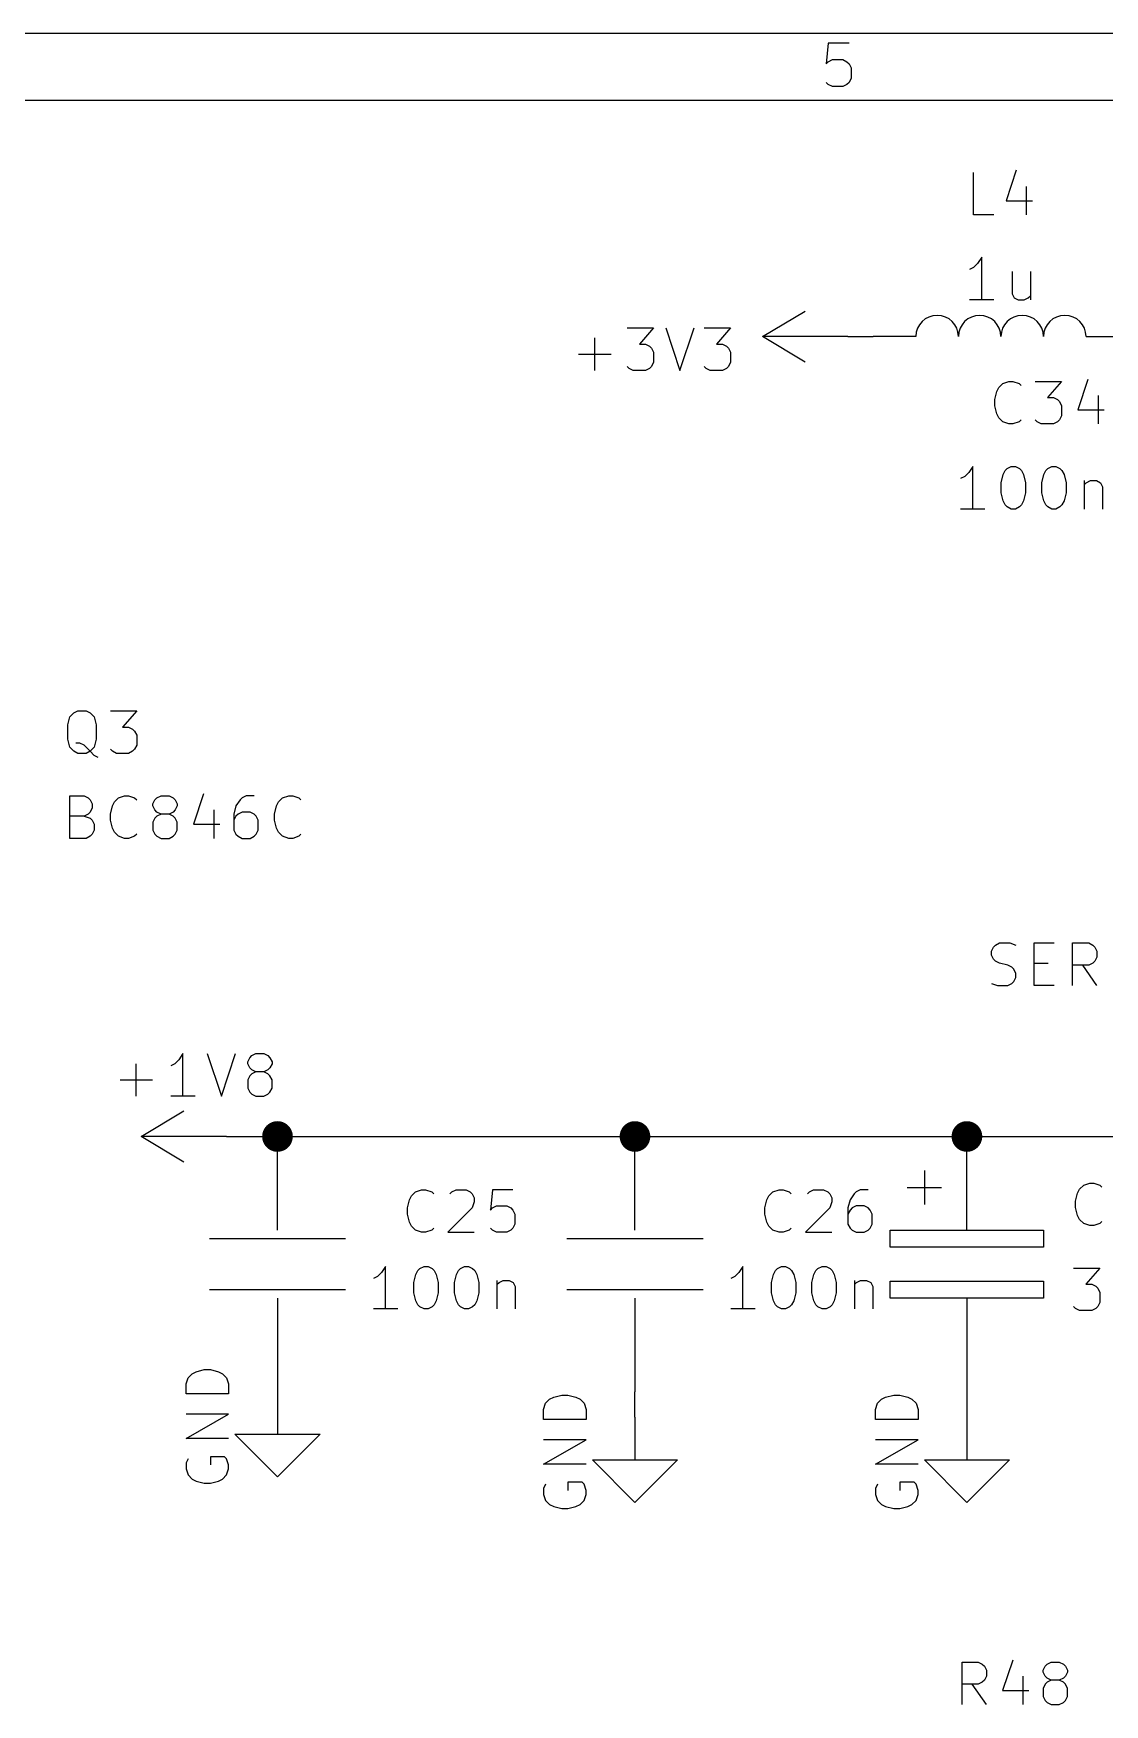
# Model space of a CAD drawing. Extents: x 0.4 to 16.1, y -11.3 to -0.4.
# Drawn here: x 8.333 to 9.592, y -2.358 to -0.394 of the extents above; entities that cross this region are included whole.
import ezdxf

# ---------------------------------------------------------------- set-up
doc = ezdxf.new("R2010")
doc.units = 0
doc.header["$MEASUREMENT"] = 0
for name, color, linetype in [('BROWN2', 54, 'CONTINUOUS'), ('CYAN2', 4, 'CONTINUOUS'), ('GREEN2', 3, 'CONTINUOUS'), ('RED2', 1, 'CONTINUOUS')]:
    doc.layers.add(name, color=color, linetype=linetype)

msp = doc.modelspace()

# ---------------------------------------------------------------- linework, layer by layer
at = {"layer": 'BROWN2', "linetype": 'CONTINUOUS'}
for p, q in [((9.4589, -1.47214), (9.46128, -1.46738)), ((9.4589, -1.4769), (9.4589, -1.47214)), ((9.46128, -1.46738), (9.46366, -1.465)), ((9.46366, -1.465), (9.46842, -1.46262)), ((9.46842, -1.46262), (9.48032, -1.46262)), ((9.48032, -1.46262), (9.48747, -1.465)), ((9.5089, -1.51262), (9.5089, -1.46262)), ((9.5089, -1.46262), (9.5327, -1.46262)), ((9.55413, -1.51262), (9.55413, -1.46262)), ((9.55413, -1.46262), (9.57318, -1.46262)), ((9.57318, -1.46262), (9.57794, -1.465)), ((9.57794, -1.465), (9.58032, -1.46738)), ((9.58032, -1.46738), (9.5827, -1.47214)), ((9.5827, -1.47214), (9.5827, -1.47928)), ((9.46128, -1.48167), (9.4589, -1.4769)), ((9.46366, -1.48405), (9.46128, -1.48167)), ((9.46842, -1.48643), (9.46366, -1.48405)), ((9.47794, -1.48881), (9.46842, -1.48643)), ((9.4827, -1.49119), (9.47794, -1.48881)), ((9.48509, -1.49357), (9.4827, -1.49119)), ((9.5089, -1.48643), (9.52556, -1.48643)), ((9.57318, -1.48881), (9.55413, -1.48881)), ((9.5827, -1.51262), (9.56604, -1.48881)), ((9.57794, -1.48643), (9.57318, -1.48881)), ((9.58032, -1.48405), (9.57794, -1.48643)), ((9.5827, -1.47928), (9.58032, -1.48405)), ((9.4589, -1.51024), (9.46604, -1.51262)), ((9.47794, -1.51262), (9.4827, -1.51024)), ((9.4827, -1.51024), (9.48509, -1.50785)), ((9.48747, -1.49833), (9.48509, -1.49357)), ((9.48509, -1.50785), (9.48747, -1.50309)), ((9.48747, -1.50309), (9.48747, -1.49833)), ((9.46604, -1.51262), (9.47794, -1.51262)), ((9.5327, -1.51262), (9.5089, -1.51262))]:
    msp.add_line(p, q, dxfattribs=at)
at = {"layer": 'CYAN2', "linetype": 'CONTINUOUS'}
for p, q in [((9.43785, -0.606957), (9.43785, -0.556957)), ((9.48785, -0.554575), (9.47595, -0.590287)), ((9.49976, -0.573622), (9.49976, -0.606957)), ((9.46167, -0.606957), (9.43785, -0.606957)), ((9.47595, -0.590287), (9.5069, -0.590287)), ((9.44262, -0.663976), (9.43785, -0.66874)), ((9.44738, -0.656835), (9.44262, -0.663976)), ((9.44738, -0.706835), (9.44738, -0.656835)), ((9.43785, -0.66874), (9.43309, -0.671118)), ((9.48309, -0.6735), (9.48309, -0.699689)), ((9.50452, -0.6735), (9.50452, -0.706835)), ((9.46167, -0.706835), (9.43309, -0.706835)), ((9.48309, -0.699689), (9.48547, -0.704453)), ((9.48547, -0.704453), (9.49024, -0.706835)), ((9.49024, -0.706835), (9.49738, -0.706835)), ((9.49738, -0.706835), (9.50214, -0.704453)), ((9.50214, -0.704453), (9.50452, -0.702071)), ((9.03092, -0.739697), (9.06187, -0.739697)), ((9.06187, -0.739697), (9.0452, -0.758744)), ((9.07616, -0.739697), (9.09282, -0.789697)), ((9.09282, -0.789697), (9.10949, -0.739697)), ((9.1214, -0.739697), (9.15235, -0.739697)), ((9.15235, -0.739697), (9.13568, -0.758744)), ((8.99282, -0.789697), (8.99282, -0.751602)), ((9.0452, -0.758744), (9.05235, -0.758744)), ((9.05235, -0.758744), (9.05711, -0.761126)), ((9.05711, -0.761126), (9.05949, -0.763504)), ((9.05949, -0.763504), (9.06187, -0.768268)), ((9.13568, -0.758744), (9.14282, -0.758744)), ((9.14282, -0.758744), (9.14759, -0.761126)), ((9.14759, -0.761126), (9.14997, -0.763504)), ((9.14997, -0.763504), (9.15235, -0.768268)), ((8.97378, -0.77065), (9.01187, -0.77065)), ((9.0333, -0.787315), (9.03092, -0.784933)), ((9.05949, -0.784933), (9.05711, -0.787315)), ((9.06187, -0.780173), (9.05949, -0.784933)), ((9.06187, -0.768268), (9.06187, -0.780173)), ((9.12378, -0.787315), (9.1214, -0.784933)), ((9.14997, -0.784933), (9.14759, -0.787315)), ((9.15235, -0.780173), (9.14997, -0.784933)), ((9.15235, -0.768268), (9.15235, -0.780173)), ((9.03806, -0.789697), (9.0333, -0.787315)), ((9.05235, -0.789697), (9.03806, -0.789697)), ((9.05711, -0.787315), (9.05235, -0.789697)), ((9.12854, -0.789697), (9.12378, -0.787315)), ((9.14282, -0.789697), (9.12854, -0.789697)), ((9.14759, -0.787315), (9.14282, -0.789697)), ((9.46741, -0.809756), (9.47217, -0.804996)), ((9.47217, -0.804996), (9.47931, -0.802614)), ((9.47931, -0.802614), (9.48407, -0.802614)), ((9.48407, -0.802614), (9.49122, -0.804996)), ((9.49122, -0.804996), (9.4936, -0.807374)), ((9.51027, -0.802614), (9.54122, -0.802614)), ((9.54122, -0.802614), (9.52455, -0.821661)), ((9.57217, -0.800232), (9.56027, -0.835945)), ((9.46265, -0.824043), (9.46503, -0.81452)), ((9.46265, -0.831185), (9.46265, -0.824043)), ((9.46503, -0.81452), (9.46741, -0.809756)), ((9.52455, -0.821661), (9.53169, -0.821661)), ((9.53169, -0.821661), (9.53646, -0.824043)), ((9.53646, -0.824043), (9.53884, -0.826421)), ((9.58407, -0.81928), (9.58407, -0.852614)), ((9.46503, -0.840709), (9.46265, -0.831185)), ((9.46741, -0.845469), (9.46503, -0.840709)), ((9.53884, -0.826421), (9.54122, -0.831185)), ((9.54122, -0.843091), (9.53884, -0.84785)), ((9.54122, -0.831185), (9.54122, -0.843091)), ((9.56027, -0.835945), (9.59122, -0.835945)), ((9.47217, -0.850232), (9.46741, -0.845469)), ((9.47931, -0.852614), (9.47217, -0.850232)), ((9.48407, -0.852614), (9.47931, -0.852614)), ((9.49122, -0.850232), (9.48407, -0.852614)), ((9.4936, -0.84785), (9.49122, -0.850232)), ((9.51265, -0.850232), (9.51027, -0.84785)), ((9.51741, -0.852614), (9.51265, -0.850232)), ((9.53169, -0.852614), (9.51741, -0.852614)), ((9.53646, -0.850232), (9.53169, -0.852614)), ((9.53884, -0.84785), (9.53646, -0.850232)), ((9.43693, -0.902614), (9.43217, -0.909756)), ((9.43693, -0.952614), (9.43693, -0.902614)), ((9.47741, -0.904996), (9.48217, -0.902614)), ((9.48217, -0.902614), (9.48693, -0.902614)), ((9.48693, -0.902614), (9.4917, -0.904996)), ((9.52503, -0.904996), (9.52979, -0.902614)), ((9.52979, -0.902614), (9.53455, -0.902614)), ((9.53455, -0.902614), (9.53931, -0.904996)), ((9.42741, -0.91452), (9.42265, -0.916898)), ((9.43217, -0.909756), (9.42741, -0.91452)), ((9.47027, -0.921661), (9.47265, -0.912138)), ((9.47027, -0.933567), (9.47027, -0.921661)), ((9.47265, -0.912138), (9.47503, -0.907374)), ((9.47503, -0.907374), (9.47741, -0.904996)), ((9.4917, -0.904996), (9.49407, -0.907374)), ((9.49407, -0.907374), (9.49646, -0.912138)), ((9.49646, -0.912138), (9.49884, -0.921661)), ((9.49884, -0.921661), (9.49884, -0.933567)), ((9.51789, -0.921661), (9.52027, -0.912138)), ((9.51789, -0.933567), (9.51789, -0.921661)), ((9.52027, -0.912138), (9.52265, -0.907374)), ((9.52265, -0.907374), (9.52503, -0.904996)), ((9.53931, -0.904996), (9.5417, -0.907374)), ((9.5417, -0.907374), (9.54407, -0.912138)), ((9.54407, -0.912138), (9.54646, -0.921661)), ((9.54646, -0.921661), (9.54646, -0.933567)), ((9.56789, -0.91928), (9.56789, -0.952614)), ((9.56789, -0.924043), (9.57027, -0.921661)), ((9.57027, -0.921661), (9.57503, -0.91928)), ((9.57503, -0.91928), (9.58217, -0.91928)), ((9.58217, -0.91928), (9.58693, -0.921661)), ((9.58693, -0.921661), (9.58931, -0.926421)), ((9.47265, -0.943091), (9.47027, -0.933567)), ((9.49884, -0.933567), (9.49646, -0.943091)), ((9.52027, -0.943091), (9.51789, -0.933567)), ((9.54646, -0.933567), (9.54407, -0.943091)), ((9.58931, -0.926421), (9.58931, -0.952614)), ((9.45122, -0.952614), (9.42265, -0.952614)), ((9.47503, -0.94785), (9.47265, -0.943091)), ((9.47741, -0.950232), (9.47503, -0.94785)), ((9.48217, -0.952614), (9.47741, -0.950232)), ((9.48693, -0.952614), (9.48217, -0.952614)), ((9.4917, -0.950232), (9.48693, -0.952614)), ((9.49407, -0.94785), (9.4917, -0.950232)), ((9.49646, -0.943091), (9.49407, -0.94785)), ((9.52265, -0.94785), (9.52027, -0.943091)), ((9.52503, -0.950232), (9.52265, -0.94785)), ((9.52979, -0.952614), (9.52503, -0.950232)), ((9.53455, -0.952614), (9.52979, -0.952614)), ((9.53931, -0.950232), (9.53455, -0.952614)), ((9.5417, -0.94785), (9.53931, -0.950232)), ((9.54407, -0.943091), (9.5417, -0.94785)), ((8.37365, -1.20642), (8.37603, -1.19689)), ((8.37603, -1.19689), (8.38079, -1.19213)), ((8.38079, -1.19213), (8.38555, -1.18975)), ((8.38555, -1.18975), (8.39507, -1.18975)), ((8.39507, -1.18975), (8.39984, -1.19213)), ((8.39984, -1.19213), (8.4046, -1.19689)), ((8.4046, -1.19689), (8.40698, -1.20642)), ((8.42365, -1.18975), (8.4546, -1.18975)), ((8.4546, -1.18975), (8.43793, -1.2088)), ((8.37365, -1.22308), (8.37365, -1.20642)), ((8.40698, -1.20642), (8.40698, -1.22308)), ((8.43793, -1.2088), (8.44507, -1.2088)), ((8.44507, -1.2088), (8.44984, -1.21118)), ((8.44984, -1.21118), (8.45222, -1.21356)), ((8.45222, -1.21356), (8.4546, -1.21832)), ((8.37603, -1.23261), (8.37365, -1.22308)), ((8.38079, -1.23737), (8.37603, -1.23261)), ((8.38793, -1.22785), (8.38317, -1.22785)), ((8.3927, -1.23023), (8.38793, -1.22785)), ((8.39984, -1.23737), (8.3927, -1.23023)), ((8.4046, -1.23261), (8.39984, -1.23737)), ((8.40698, -1.22308), (8.4046, -1.23261)), ((8.42603, -1.23737), (8.42365, -1.23499)), ((8.45222, -1.23499), (8.44984, -1.23737)), ((8.4546, -1.23023), (8.45222, -1.23499)), ((8.4546, -1.21832), (8.4546, -1.23023)), ((8.38555, -1.23975), (8.38079, -1.23737)), ((8.39507, -1.23975), (8.38555, -1.23975)), ((8.39984, -1.23737), (8.39507, -1.23975)), ((8.4046, -1.24213), (8.39984, -1.23737)), ((8.40936, -1.24451), (8.4046, -1.24213)), ((8.43079, -1.23975), (8.42603, -1.23737)), ((8.44507, -1.23975), (8.43079, -1.23975)), ((8.44984, -1.23737), (8.44507, -1.23975)), ((8.37603, -1.33963), (8.37603, -1.28963)), ((8.37603, -1.28963), (8.3927, -1.28963)), ((8.3927, -1.28963), (8.39746, -1.29201)), ((8.39746, -1.29201), (8.39984, -1.29439)), ((8.39984, -1.29439), (8.40222, -1.29915)), ((8.42841, -1.29677), (8.43317, -1.29201)), ((8.43317, -1.29201), (8.44031, -1.28963)), ((8.44031, -1.28963), (8.44508, -1.28963)), ((8.44508, -1.28963), (8.45222, -1.29201)), ((8.45222, -1.29201), (8.4546, -1.29439)), ((8.47365, -1.29915), (8.47603, -1.29439)), ((8.47603, -1.29439), (8.47841, -1.29201)), ((8.47841, -1.29201), (8.48317, -1.28963)), ((8.48317, -1.28963), (8.4927, -1.28963)), ((8.4927, -1.28963), (8.49746, -1.29201)), ((8.49746, -1.29201), (8.49984, -1.29439)), ((8.49984, -1.29439), (8.50222, -1.29915)), ((8.53317, -1.28725), (8.52127, -1.32296)), ((8.57603, -1.29439), (8.57127, -1.30154)), ((8.57841, -1.29201), (8.57603, -1.29439)), ((8.58317, -1.28963), (8.57841, -1.29201)), ((8.5927, -1.28963), (8.58317, -1.28963)), ((8.62127, -1.29677), (8.62603, -1.29201)), ((8.62603, -1.29201), (8.63317, -1.28963)), ((8.63317, -1.28963), (8.63793, -1.28963)), ((8.63793, -1.28963), (8.64508, -1.29201)), ((8.64508, -1.29201), (8.64746, -1.29439)), ((8.3927, -1.31344), (8.37603, -1.31344)), ((8.39746, -1.31106), (8.3927, -1.31344)), ((8.3927, -1.31344), (8.39984, -1.31582)), ((8.39984, -1.30868), (8.39746, -1.31106)), ((8.40222, -1.30391), (8.39984, -1.30868)), ((8.39984, -1.31582), (8.40222, -1.3182)), ((8.40222, -1.29915), (8.40222, -1.30391)), ((8.42365, -1.31106), (8.42603, -1.30154)), ((8.42365, -1.3182), (8.42365, -1.31106)), ((8.42603, -1.30154), (8.42841, -1.29677)), ((8.47365, -1.30154), (8.47365, -1.29915)), ((8.47603, -1.3063), (8.47365, -1.30154)), ((8.47603, -1.31582), (8.47365, -1.32058)), ((8.47841, -1.30868), (8.47603, -1.3063)), ((8.47841, -1.31344), (8.47603, -1.31582)), ((8.48317, -1.31106), (8.47841, -1.30868)), ((8.48317, -1.31106), (8.47841, -1.31344)), ((8.4927, -1.31106), (8.48317, -1.31106)), ((8.49746, -1.30868), (8.4927, -1.31106)), ((8.49746, -1.31344), (8.4927, -1.31106)), ((8.49984, -1.3063), (8.49746, -1.30868)), ((8.49984, -1.31582), (8.49746, -1.31344)), ((8.50222, -1.30154), (8.49984, -1.3063)), ((8.50222, -1.32058), (8.49984, -1.31582)), ((8.50222, -1.29915), (8.50222, -1.30154)), ((8.54508, -1.3063), (8.54508, -1.33963)), ((8.57127, -1.30154), (8.56889, -1.31106)), ((8.56889, -1.31106), (8.56889, -1.33011)), ((8.57127, -1.31344), (8.56889, -1.3182)), ((8.57365, -1.31106), (8.57127, -1.31344)), ((8.57841, -1.30868), (8.57365, -1.31106)), ((8.58793, -1.30868), (8.57841, -1.30868)), ((8.5927, -1.31106), (8.58793, -1.30868)), ((8.59508, -1.31344), (8.5927, -1.31106)), ((8.59746, -1.3182), (8.59508, -1.31344)), ((8.6165, -1.31106), (8.61889, -1.30154)), ((8.6165, -1.3182), (8.6165, -1.31106)), ((8.61889, -1.30154), (8.62127, -1.29677)), ((8.40222, -1.33487), (8.39984, -1.33725)), ((8.40222, -1.3182), (8.4046, -1.32296)), ((8.4046, -1.33011), (8.40222, -1.33487)), ((8.4046, -1.32296), (8.4046, -1.33011)), ((8.42603, -1.32772), (8.42365, -1.3182)), ((8.42841, -1.33248), (8.42603, -1.32772)), ((8.43317, -1.33725), (8.42841, -1.33248)), ((8.4546, -1.33487), (8.45222, -1.33725)), ((8.47365, -1.32058), (8.47365, -1.33011)), ((8.47365, -1.33011), (8.47603, -1.33487)), ((8.47603, -1.33487), (8.47841, -1.33725)), ((8.49746, -1.33725), (8.49984, -1.33487)), ((8.49984, -1.33487), (8.50222, -1.33011)), ((8.50222, -1.33011), (8.50222, -1.32058)), ((8.52127, -1.32296), (8.55222, -1.32296)), ((8.56889, -1.33011), (8.57127, -1.33487)), ((8.57127, -1.33487), (8.57365, -1.33725)), ((8.5927, -1.33725), (8.59508, -1.33487)), ((8.59508, -1.33487), (8.59746, -1.33011)), ((8.59746, -1.33011), (8.59746, -1.3182)), ((8.61889, -1.32772), (8.6165, -1.3182)), ((8.62127, -1.33248), (8.61889, -1.32772)), ((8.62603, -1.33725), (8.62127, -1.33248)), ((8.64746, -1.33487), (8.64508, -1.33725)), ((8.39508, -1.33963), (8.37603, -1.33963)), ((8.39984, -1.33725), (8.39508, -1.33963)), ((8.44031, -1.33963), (8.43317, -1.33725)), ((8.44508, -1.33963), (8.44031, -1.33963)), ((8.45222, -1.33725), (8.44508, -1.33963)), ((8.47841, -1.33725), (8.48317, -1.33963)), ((8.48317, -1.33963), (8.4927, -1.33963)), ((8.4927, -1.33963), (8.49746, -1.33725)), ((8.57365, -1.33725), (8.57841, -1.33963)), ((8.57841, -1.33963), (8.58793, -1.33963)), ((8.58793, -1.33963), (8.5927, -1.33725)), ((8.63317, -1.33963), (8.62603, -1.33725)), ((8.63793, -1.33963), (8.63317, -1.33963)), ((8.64508, -1.33725), (8.63793, -1.33963)), ((8.45407, -1.64262), (8.45407, -1.60452)), ((8.49931, -1.60452), (8.49455, -1.6069)), ((8.50407, -1.59976), (8.49931, -1.60452)), ((8.50884, -1.59262), (8.50407, -1.59976)), ((8.50884, -1.64262), (8.50884, -1.59262)), ((8.53741, -1.59262), (8.55407, -1.64262)), ((8.55407, -1.64262), (8.57074, -1.59262)), ((8.58503, -1.60214), (8.58741, -1.59738)), ((8.58503, -1.60452), (8.58503, -1.60214)), ((8.58741, -1.60928), (8.58503, -1.60452)), ((8.58741, -1.59738), (8.58979, -1.595)), ((8.58979, -1.61167), (8.58741, -1.60928)), ((8.58979, -1.595), (8.59455, -1.59262)), ((8.59455, -1.59262), (8.60407, -1.59262)), ((8.60407, -1.59262), (8.60884, -1.595)), ((8.60884, -1.595), (8.61122, -1.59738)), ((8.61122, -1.60928), (8.60884, -1.61167)), ((8.61122, -1.59738), (8.6136, -1.60214)), ((8.6136, -1.60452), (8.61122, -1.60928)), ((8.6136, -1.60214), (8.6136, -1.60452)), ((8.43503, -1.62357), (8.47313, -1.62357)), ((8.58741, -1.61881), (8.58503, -1.62357)), ((8.58503, -1.62357), (8.58503, -1.63309)), ((8.58979, -1.61643), (8.58741, -1.61881)), ((8.59455, -1.61405), (8.58979, -1.61167)), ((8.59455, -1.61405), (8.58979, -1.61643)), ((8.60407, -1.61405), (8.59455, -1.61405)), ((8.60884, -1.61167), (8.60407, -1.61405)), ((8.60884, -1.61643), (8.60407, -1.61405)), ((8.61122, -1.61881), (8.60884, -1.61643)), ((8.6136, -1.62357), (8.61122, -1.61881)), ((8.6136, -1.63309), (8.6136, -1.62357)), ((8.52313, -1.64262), (8.49455, -1.64262)), ((8.58503, -1.63309), (8.58741, -1.63785)), ((8.58741, -1.63785), (8.58979, -1.64024)), ((8.58979, -1.64024), (8.59455, -1.64262)), ((8.59455, -1.64262), (8.60407, -1.64262)), ((8.60407, -1.64262), (8.60884, -1.64024)), ((8.60884, -1.64024), (8.61122, -1.63785)), ((8.61122, -1.63785), (8.6136, -1.63309)), ((9.56241, -1.75189), (9.56717, -1.74713)), ((9.56717, -1.74713), (9.57431, -1.74475)), ((9.57431, -1.74475), (9.57907, -1.74475)), ((9.57907, -1.74475), (9.58622, -1.74713)), ((9.58622, -1.74713), (9.5886, -1.74951)), ((8.77265, -1.77404), (8.77503, -1.76452)), ((8.77503, -1.76452), (8.77741, -1.75976)), ((8.77741, -1.75976), (8.78217, -1.755)), ((8.78217, -1.755), (8.78931, -1.75261)), ((8.78931, -1.75261), (8.79407, -1.75261)), ((8.79407, -1.75261), (8.80122, -1.755)), ((8.80122, -1.755), (8.8036, -1.75737)), ((8.82265, -1.75737), (8.82503, -1.755)), ((8.82503, -1.755), (8.82979, -1.75261)), ((8.82979, -1.75261), (8.84169, -1.75261)), ((8.84169, -1.75261), (8.84646, -1.755)), ((8.84646, -1.755), (8.84884, -1.75737)), ((8.84884, -1.75737), (8.85122, -1.76214)), ((8.85122, -1.7669), (8.84884, -1.77404)), ((8.85122, -1.76214), (8.85122, -1.7669)), ((8.87265, -1.75261), (8.87027, -1.77642)), ((8.89646, -1.75261), (8.87265, -1.75261)), ((9.19265, -1.77404), (9.19503, -1.76452)), ((9.19503, -1.76452), (9.19741, -1.75976)), ((9.19741, -1.75976), (9.20217, -1.755)), ((9.20217, -1.755), (9.20931, -1.75261)), ((9.20931, -1.75261), (9.21407, -1.75261)), ((9.21407, -1.75261), (9.22122, -1.755)), ((9.22122, -1.755), (9.2236, -1.75737)), ((9.24265, -1.75737), (9.24503, -1.755)), ((9.24503, -1.755), (9.24979, -1.75261)), ((9.24979, -1.75261), (9.26169, -1.75261)), ((9.26169, -1.75261), (9.26646, -1.755)), ((9.26646, -1.755), (9.26884, -1.75737)), ((9.26884, -1.75737), (9.27122, -1.76214)), ((9.27122, -1.7669), (9.26884, -1.77404)), ((9.27122, -1.76214), (9.27122, -1.7669)), ((9.29265, -1.76452), (9.29027, -1.77404)), ((9.29741, -1.75737), (9.29265, -1.76452)), ((9.29979, -1.755), (9.29741, -1.75737)), ((9.30455, -1.75261), (9.29979, -1.755)), ((9.31407, -1.75261), (9.30455, -1.75261)), ((9.55765, -1.76618), (9.56003, -1.75666)), ((9.55765, -1.77332), (9.55765, -1.76618)), ((9.56003, -1.75666), (9.56241, -1.75189)), ((8.77265, -1.78119), (8.77265, -1.77404)), ((8.77503, -1.79071), (8.77265, -1.78119)), ((8.84884, -1.77404), (8.82027, -1.80261)), ((8.87027, -1.77642), (8.87265, -1.77404)), ((8.87265, -1.77404), (8.87741, -1.77166)), ((8.87741, -1.77166), (8.88931, -1.77166)), ((8.88931, -1.77166), (8.89407, -1.77404)), ((8.89407, -1.77404), (8.89646, -1.77642)), ((8.89646, -1.77642), (8.89884, -1.78119)), ((8.89884, -1.78119), (8.89884, -1.79309)), ((9.19265, -1.78119), (9.19265, -1.77404)), ((9.19503, -1.79071), (9.19265, -1.78119)), ((9.26884, -1.77404), (9.24027, -1.80261)), ((9.29027, -1.77404), (9.29027, -1.79309)), ((9.29265, -1.77642), (9.29027, -1.78119)), ((9.29503, -1.77404), (9.29265, -1.77642)), ((9.29979, -1.77166), (9.29503, -1.77404)), ((9.30931, -1.77166), (9.29979, -1.77166)), ((9.31407, -1.77404), (9.30931, -1.77166)), ((9.31646, -1.77642), (9.31407, -1.77404)), ((9.31884, -1.78119), (9.31646, -1.77642)), ((9.31884, -1.79309), (9.31884, -1.78119)), ((9.56003, -1.78285), (9.55765, -1.77332)), ((9.56241, -1.78761), (9.56003, -1.78285)), ((8.77741, -1.79547), (8.77503, -1.79071)), ((8.78217, -1.80023), (8.77741, -1.79547)), ((8.78931, -1.80261), (8.78217, -1.80023)), ((8.79407, -1.80261), (8.78931, -1.80261)), ((8.80122, -1.80023), (8.79407, -1.80261)), ((8.8036, -1.79785), (8.80122, -1.80023)), ((8.82027, -1.80261), (8.85122, -1.80261)), ((8.87265, -1.80023), (8.87027, -1.79785)), ((8.87741, -1.80261), (8.87265, -1.80023)), ((8.88931, -1.80261), (8.87741, -1.80261)), ((8.89407, -1.80023), (8.88931, -1.80261)), ((8.89646, -1.79785), (8.89407, -1.80023)), ((8.89884, -1.79309), (8.89646, -1.79785)), ((9.19741, -1.79547), (9.19503, -1.79071)), ((9.20217, -1.80023), (9.19741, -1.79547)), ((9.20931, -1.80261), (9.20217, -1.80023)), ((9.21407, -1.80261), (9.20931, -1.80261)), ((9.22122, -1.80023), (9.21407, -1.80261)), ((9.2236, -1.79785), (9.22122, -1.80023)), ((9.24027, -1.80261), (9.27122, -1.80261)), ((9.29027, -1.79309), (9.29265, -1.79785)), ((9.29265, -1.79785), (9.29503, -1.80023)), ((9.29503, -1.80023), (9.29979, -1.80261)), ((9.29979, -1.80261), (9.30931, -1.80261)), ((9.30931, -1.80261), (9.31407, -1.80023)), ((9.31407, -1.80023), (9.31646, -1.79785)), ((9.31646, -1.79785), (9.31884, -1.79309)), ((9.56717, -1.79237), (9.56241, -1.78761)), ((9.57431, -1.79475), (9.56717, -1.79237)), ((9.57907, -1.79475), (9.57431, -1.79475)), ((9.58622, -1.79237), (9.57907, -1.79475)), ((9.5886, -1.78999), (9.58622, -1.79237)), ((8.74693, -1.84261), (8.74217, -1.84976)), ((8.74693, -1.89261), (8.74693, -1.84261)), ((8.78503, -1.84737), (8.78741, -1.845)), ((8.78741, -1.845), (8.79217, -1.84261)), ((8.79217, -1.84261), (8.79693, -1.84261)), ((8.79693, -1.84261), (8.8017, -1.845)), ((8.8017, -1.845), (8.80407, -1.84737)), ((8.83265, -1.84737), (8.83503, -1.845)), ((8.83503, -1.845), (8.83979, -1.84261)), ((8.83979, -1.84261), (8.84455, -1.84261)), ((8.84455, -1.84261), (8.84931, -1.845)), ((8.84931, -1.845), (8.8517, -1.84737)), ((9.16693, -1.84261), (9.16217, -1.84976)), ((9.16693, -1.89261), (9.16693, -1.84261)), ((9.20503, -1.84737), (9.20741, -1.845)), ((9.20741, -1.845), (9.21217, -1.84261)), ((9.21217, -1.84261), (9.21693, -1.84261)), ((9.21693, -1.84261), (9.2217, -1.845)), ((9.2217, -1.845), (9.22407, -1.84737)), ((9.25265, -1.84737), (9.25503, -1.845)), ((9.25503, -1.845), (9.25979, -1.84261)), ((9.25979, -1.84261), (9.26455, -1.84261)), ((9.26455, -1.84261), (9.26931, -1.845)), ((9.26931, -1.845), (9.2717, -1.84737)), ((9.55526, -1.84463), (9.58622, -1.84463)), ((9.58622, -1.84463), (9.56955, -1.86368)), ((8.73741, -1.85452), (8.73265, -1.8569)), ((8.74217, -1.84976), (8.73741, -1.85452)), ((8.78027, -1.86166), (8.78265, -1.85214)), ((8.78027, -1.87357), (8.78027, -1.86166)), ((8.78265, -1.85214), (8.78503, -1.84737)), ((8.80407, -1.84737), (8.80646, -1.85214)), ((8.80646, -1.85214), (8.80884, -1.86166)), ((8.80884, -1.86166), (8.80884, -1.87357)), ((8.82789, -1.86166), (8.83027, -1.85214)), ((8.82789, -1.87357), (8.82789, -1.86166)), ((8.83027, -1.85214), (8.83265, -1.84737)), ((8.8517, -1.84737), (8.85407, -1.85214)), ((8.85407, -1.85214), (8.85646, -1.86166)), ((8.85646, -1.86166), (8.85646, -1.87357)), ((8.87789, -1.85928), (8.87789, -1.89261)), ((8.87789, -1.86404), (8.88027, -1.86166)), ((8.88027, -1.86166), (8.88503, -1.85928)), ((8.88503, -1.85928), (8.89217, -1.85928)), ((8.89217, -1.85928), (8.89693, -1.86166)), ((8.89693, -1.86166), (8.89931, -1.86642)), ((9.15741, -1.85452), (9.15265, -1.8569)), ((9.16217, -1.84976), (9.15741, -1.85452)), ((9.20027, -1.86166), (9.20265, -1.85214)), ((9.20027, -1.87357), (9.20027, -1.86166)), ((9.20265, -1.85214), (9.20503, -1.84737)), ((9.22407, -1.84737), (9.22646, -1.85214)), ((9.22646, -1.85214), (9.22884, -1.86166)), ((9.22884, -1.86166), (9.22884, -1.87357)), ((9.24789, -1.86166), (9.25027, -1.85214)), ((9.24789, -1.87357), (9.24789, -1.86166)), ((9.25027, -1.85214), (9.25265, -1.84737)), ((9.2717, -1.84737), (9.27407, -1.85214)), ((9.27407, -1.85214), (9.27646, -1.86166)), ((9.27646, -1.86166), (9.27646, -1.87357)), ((9.29789, -1.85928), (9.29789, -1.89261)), ((9.29789, -1.86404), (9.30027, -1.86166)), ((9.30027, -1.86166), (9.30503, -1.85928)), ((9.30503, -1.85928), (9.31217, -1.85928)), ((9.31217, -1.85928), (9.31693, -1.86166)), ((9.31693, -1.86166), (9.31931, -1.86642)), ((9.56955, -1.86368), (9.57669, -1.86368)), ((9.57669, -1.86368), (9.58146, -1.86606)), ((8.78265, -1.88309), (8.78027, -1.87357)), ((8.78503, -1.88785), (8.78265, -1.88309)), ((8.80646, -1.88309), (8.80407, -1.88785)), ((8.80884, -1.87357), (8.80646, -1.88309)), ((8.83027, -1.88309), (8.82789, -1.87357)), ((8.83265, -1.88785), (8.83027, -1.88309)), ((8.85407, -1.88309), (8.8517, -1.88785)), ((8.85646, -1.87357), (8.85407, -1.88309)), ((8.89931, -1.86642), (8.89931, -1.89261)), ((9.20265, -1.88309), (9.20027, -1.87357)), ((9.20503, -1.88785), (9.20265, -1.88309)), ((9.22646, -1.88309), (9.22407, -1.88785)), ((9.22884, -1.87357), (9.22646, -1.88309)), ((9.25027, -1.88309), (9.24789, -1.87357)), ((9.25265, -1.88785), (9.25027, -1.88309)), ((9.27407, -1.88309), (9.2717, -1.88785)), ((9.27646, -1.87357), (9.27407, -1.88309)), ((9.31931, -1.86642), (9.31931, -1.89261)), ((9.58146, -1.86606), (9.58383, -1.86844)), ((9.58383, -1.86844), (9.58622, -1.8732)), ((9.58622, -1.88511), (9.58383, -1.88987)), ((9.58622, -1.8732), (9.58622, -1.88511)), ((8.76122, -1.89261), (8.73265, -1.89261)), ((8.78741, -1.89023), (8.78503, -1.88785)), ((8.79217, -1.89261), (8.78741, -1.89023)), ((8.79693, -1.89261), (8.79217, -1.89261)), ((8.8017, -1.89023), (8.79693, -1.89261)), ((8.80407, -1.88785), (8.8017, -1.89023)), ((8.83503, -1.89023), (8.83265, -1.88785)), ((8.83979, -1.89261), (8.83503, -1.89023)), ((8.84455, -1.89261), (8.83979, -1.89261)), ((8.84931, -1.89023), (8.84455, -1.89261)), ((8.8517, -1.88785), (8.84931, -1.89023)), ((9.18122, -1.89261), (9.15265, -1.89261)), ((9.20741, -1.89023), (9.20503, -1.88785)), ((9.21217, -1.89261), (9.20741, -1.89023)), ((9.21693, -1.89261), (9.21217, -1.89261)), ((9.2217, -1.89023), (9.21693, -1.89261)), ((9.22407, -1.88785), (9.2217, -1.89023)), ((9.25503, -1.89023), (9.25265, -1.88785)), ((9.25979, -1.89261), (9.25503, -1.89023)), ((9.26455, -1.89261), (9.25979, -1.89261)), ((9.26931, -1.89023), (9.26455, -1.89261)), ((9.2717, -1.88785), (9.26931, -1.89023)), ((9.55765, -1.89225), (9.55526, -1.88987)), ((9.56241, -1.89463), (9.55765, -1.89225)), ((9.57669, -1.89463), (9.56241, -1.89463)), ((9.58146, -1.89225), (9.57669, -1.89463)), ((9.58383, -1.88987), (9.58146, -1.89225)), ((8.51261, -1.98068), (8.515, -1.97354)), ((8.51261, -1.99258), (8.51261, -1.98068)), ((8.515, -1.97354), (8.51976, -1.96878)), ((8.51976, -1.96878), (8.52452, -1.96639)), ((8.52452, -1.96639), (8.53404, -1.96401)), ((8.53404, -1.96401), (8.54119, -1.96401)), ((8.54119, -1.96401), (8.55071, -1.96639)), ((8.55071, -1.96639), (8.55547, -1.96878)), ((8.55547, -1.96878), (8.56023, -1.97354)), ((8.56023, -1.97354), (8.56261, -1.98068)), ((8.56261, -1.98068), (8.56261, -1.99258)), ((8.56261, -1.99258), (8.51261, -1.99258)), ((8.935, -2.00354), (8.93976, -1.99878)), ((8.93976, -1.99878), (8.94452, -1.99639)), ((8.94452, -1.99639), (8.95404, -1.99401)), ((8.95404, -1.99401), (8.96119, -1.99401)), ((8.96119, -1.99401), (8.97071, -1.99639)), ((8.97071, -1.99639), (8.97547, -1.99878)), ((8.97547, -1.99878), (8.98023, -2.00354)), ((9.325, -2.00354), (9.32976, -1.99878)), ((9.32976, -1.99878), (9.33452, -1.99639)), ((9.33452, -1.99639), (9.34404, -1.99401)), ((9.34404, -1.99401), (9.35119, -1.99401)), ((9.35119, -1.99401), (9.36071, -1.99639)), ((9.36071, -1.99639), (9.36547, -1.99878)), ((9.36547, -1.99878), (9.37023, -2.00354)), ((8.51261, -2.04496), (8.56261, -2.01639)), ((8.56261, -2.01639), (8.51261, -2.01639)), ((8.93261, -2.01068), (8.935, -2.00354)), ((8.93261, -2.02258), (8.93261, -2.01068)), ((8.98261, -2.02258), (8.93261, -2.02258)), ((8.98023, -2.00354), (8.98261, -2.01068)), ((8.98261, -2.01068), (8.98261, -2.02258)), ((9.32261, -2.01068), (9.325, -2.00354)), ((9.32261, -2.02258), (9.32261, -2.01068)), ((9.37261, -2.02258), (9.32261, -2.02258)), ((9.37023, -2.00354), (9.37261, -2.01068)), ((9.37261, -2.01068), (9.37261, -2.02258)), ((8.56261, -2.04496), (8.51261, -2.04496)), ((8.93261, -2.07496), (8.98261, -2.04639)), ((8.98261, -2.04639), (8.93261, -2.04639)), ((9.32261, -2.07496), (9.37261, -2.04639)), ((9.37261, -2.04639), (9.32261, -2.04639)), ((8.515, -2.06878), (8.51261, -2.07354)), ((8.51261, -2.07354), (8.51261, -2.08068)), ((8.51261, -2.08068), (8.515, -2.08782)), ((8.55785, -2.06639), (8.54119, -2.06639)), ((8.54119, -2.06639), (8.54119, -2.07592)), ((8.56023, -2.06878), (8.55785, -2.06639)), ((8.56261, -2.07592), (8.56023, -2.06878)), ((8.56023, -2.08782), (8.56261, -2.08068)), ((8.56261, -2.08068), (8.56261, -2.07592)), ((8.98261, -2.07496), (8.93261, -2.07496)), ((9.37261, -2.07496), (9.32261, -2.07496)), ((8.515, -2.08782), (8.51976, -2.09258)), ((8.51976, -2.09258), (8.52452, -2.09496)), ((8.52452, -2.09496), (8.53404, -2.09735)), ((8.53404, -2.09735), (8.54119, -2.09735)), ((8.54119, -2.09735), (8.55071, -2.09496)), ((8.55071, -2.09496), (8.55547, -2.09258)), ((8.55547, -2.09258), (8.56023, -2.08782)), ((8.935, -2.09878), (8.93261, -2.10354)), ((8.97785, -2.09639), (8.96119, -2.09639)), ((8.96119, -2.09639), (8.96119, -2.10592)), ((8.98023, -2.09878), (8.97785, -2.09639)), ((8.98261, -2.10592), (8.98023, -2.09878)), ((9.325, -2.09878), (9.32261, -2.10354)), ((9.36785, -2.09639), (9.35119, -2.09639)), ((9.35119, -2.09639), (9.35119, -2.10592)), ((9.37023, -2.09878), (9.36785, -2.09639)), ((9.37261, -2.10592), (9.37023, -2.09878)), ((8.93261, -2.10354), (8.93261, -2.11068)), ((8.93261, -2.11068), (8.935, -2.11782)), ((8.935, -2.11782), (8.93976, -2.12258)), ((8.97547, -2.12258), (8.98023, -2.11782)), ((8.98023, -2.11782), (8.98261, -2.11068)), ((8.98261, -2.11068), (8.98261, -2.10592)), ((9.32261, -2.10354), (9.32261, -2.11068)), ((9.32261, -2.11068), (9.325, -2.11782)), ((9.325, -2.11782), (9.32976, -2.12258)), ((9.36547, -2.12258), (9.37023, -2.11782)), ((9.37023, -2.11782), (9.37261, -2.11068)), ((9.37261, -2.11068), (9.37261, -2.10592)), ((8.93976, -2.12258), (8.94452, -2.12496)), ((8.94452, -2.12496), (8.95404, -2.12735)), ((8.95404, -2.12735), (8.96119, -2.12735)), ((8.96119, -2.12735), (8.97071, -2.12496)), ((8.97071, -2.12496), (8.97547, -2.12258)), ((9.32976, -2.12258), (9.33452, -2.12496)), ((9.33452, -2.12496), (9.34404, -2.12735)), ((9.34404, -2.12735), (9.35119, -2.12735)), ((9.35119, -2.12735), (9.36071, -2.12496)), ((9.36071, -2.12496), (9.36547, -2.12258)), ((9.42428, -2.35762), (9.42428, -2.30762)), ((9.42428, -2.30762), (9.44333, -2.30762)), ((9.44333, -2.30762), (9.44809, -2.31)), ((9.44809, -2.31), (9.45047, -2.31238)), ((9.45047, -2.31238), (9.45285, -2.31714)), ((9.45285, -2.31714), (9.45285, -2.32428)), ((9.48381, -2.30524), (9.4719, -2.34095)), ((9.51952, -2.31714), (9.5219, -2.31238)), ((9.51952, -2.31952), (9.51952, -2.31714)), ((9.5219, -2.31238), (9.52428, -2.31)), ((9.52428, -2.31), (9.52905, -2.30762)), ((9.52905, -2.30762), (9.53857, -2.30762)), ((9.53857, -2.30762), (9.54333, -2.31)), ((9.54333, -2.31), (9.54571, -2.31238)), ((9.54571, -2.31238), (9.54809, -2.31714)), ((9.54809, -2.31714), (9.54809, -2.31952)), ((9.44333, -2.33381), (9.42428, -2.33381)), ((9.45285, -2.35762), (9.43619, -2.33381)), ((9.44809, -2.33143), (9.44333, -2.33381)), ((9.45047, -2.32905), (9.44809, -2.33143)), ((9.45285, -2.32428), (9.45047, -2.32905)), ((9.49571, -2.32428), (9.49571, -2.35762)), ((9.5219, -2.32428), (9.51952, -2.31952)), ((9.5219, -2.33381), (9.51952, -2.33857)), ((9.52428, -2.32667), (9.5219, -2.32428)), ((9.52428, -2.33143), (9.5219, -2.33381)), ((9.52905, -2.32905), (9.52428, -2.32667)), ((9.52905, -2.32905), (9.52428, -2.33143)), ((9.53857, -2.32905), (9.52905, -2.32905)), ((9.54333, -2.32667), (9.53857, -2.32905)), ((9.54333, -2.33143), (9.53857, -2.32905)), ((9.54571, -2.32428), (9.54333, -2.32667)), ((9.54571, -2.33381), (9.54333, -2.33143)), ((9.54809, -2.31952), (9.54571, -2.32428)), ((9.54809, -2.33857), (9.54571, -2.33381)), ((9.4719, -2.34095), (9.50285, -2.34095)), ((9.51952, -2.33857), (9.51952, -2.34809)), ((9.51952, -2.34809), (9.5219, -2.35285)), ((9.5219, -2.35285), (9.52428, -2.35524)), ((9.52428, -2.35524), (9.52905, -2.35762)), ((9.53857, -2.35762), (9.54333, -2.35524)), ((9.54333, -2.35524), (9.54571, -2.35285)), ((9.54571, -2.35285), (9.54809, -2.34809)), ((9.54809, -2.34809), (9.54809, -2.33857)), ((9.52905, -2.35762), (9.53857, -2.35762))]:
    msp.add_line(p, q, dxfattribs=at)
at = {"layer": 'GREEN2', "linetype": 'CONTINUOUS'}
for p, q in [((9.29, -0.75), (9.32, -0.75)), ((8.56, -1.69), (8.62, -1.69)), ((8.62, -1.69), (9.04, -1.69)), ((9.04, -1.69), (9.43, -1.69)), ((9.43, -1.69), (9.8, -1.69)), ((9.04, -2.02), (9.04, -1.99)), ((9.43, -1.99), (9.43, -2.02))]:
    msp.add_line(p, q, dxfattribs=at)
at = {"layer": 'GREEN2', "const_width": 0.018}
for points in [[(8.611, -1.69, 1), (8.629, -1.69, 1)], [(9.031, -1.69, 1), (9.049, -1.69, 1)], [(9.421, -1.69, 1), (9.439, -1.69, 1)]]:
    msp.add_lwpolyline(points, format="xyb", close=True, dxfattribs=at)
at = {"layer": 'RED2', "linetype": 'CONTINUOUS'}
for p, q in [((16.1413, -0.393701), (0.393701, -0.393701)), ((9.26711, -0.405039), (9.26467, -0.429413)), ((9.29148, -0.405039), (9.26711, -0.405039)), ((9.26467, -0.429413), (9.26711, -0.426976)), ((9.26711, -0.426976), (9.27198, -0.424539)), ((9.27198, -0.424539), (9.28417, -0.424539)), ((9.28417, -0.424539), (9.28904, -0.426976)), ((9.28904, -0.426976), (9.29148, -0.429413)), ((9.29148, -0.429413), (9.29391, -0.434287)), ((9.26711, -0.453783), (9.26467, -0.451346)), ((9.29148, -0.451346), (9.28904, -0.453783)), ((9.29391, -0.446472), (9.29148, -0.451346)), ((9.29391, -0.434287), (9.29391, -0.446472)), ((9.27198, -0.45622), (9.26711, -0.453783)), ((9.28417, -0.45622), (9.27198, -0.45622)), ((9.28904, -0.453783), (9.28417, -0.45622)), ((16.0626, -0.472441), (0.472441, -0.472441)), ((9.19, -0.75), (9.24, -0.72)), ((9.24, -0.78), (9.19, -0.75)), ((9.29, -0.75), (9.19, -0.75)), ((9.37, -0.75), (9.32, -0.75)), ((9.57, -0.75), (9.62, -0.75)), ((8.46, -1.69), (8.51, -1.66)), ((8.51, -1.72), (8.46, -1.69)), ((8.56, -1.69), (8.46, -1.69)), ((8.62, -1.8), (8.62, -1.69)), ((9.04, -1.8), (9.04, -1.69)), ((9.43, -1.8), (9.43, -1.69)), ((9.38, -1.73), (9.38, -1.77)), ((9.36, -1.75), (9.4, -1.75)), ((9.34, -1.82), (9.34, -1.8)), ((9.34, -1.8), (9.52, -1.8)), ((9.52, -1.8), (9.52, -1.82)), ((8.54, -1.81), (8.7, -1.81)), ((8.96, -1.81), (9.12, -1.81)), ((9.52, -1.82), (9.34, -1.82)), ((9.34, -1.88), (9.34, -1.86)), ((9.34, -1.86), (9.52, -1.86)), ((9.52, -1.86), (9.52, -1.88)), ((8.54, -1.87), (8.7, -1.87)), ((8.62, -1.88), (8.62, -1.99)), ((8.96, -1.87), (9.12, -1.87)), ((9.04, -1.88), (9.04, -1.99)), ((9.52, -1.88), (9.34, -1.88)), ((9.43, -1.88), (9.43, -1.99)), ((8.62, -1.99), (8.62, -2.04)), ((9.04, -2.02), (9.04, -2.07)), ((9.43, -2.02), (9.43, -2.07)), ((8.62, -2.09), (8.57, -2.04)), ((8.57, -2.04), (8.62, -2.04)), ((8.62, -2.04), (8.67, -2.04)), ((8.67, -2.04), (8.62, -2.09)), ((9.04, -2.12), (8.99, -2.07)), ((8.99, -2.07), (9.04, -2.07)), ((9.04, -2.07), (9.09, -2.07)), ((9.09, -2.07), (9.04, -2.12)), ((9.43, -2.12), (9.38, -2.07)), ((9.38, -2.07), (9.43, -2.07)), ((9.43, -2.07), (9.48, -2.07)), ((9.48, -2.07), (9.43, -2.12))]:
    msp.add_line(p, q, dxfattribs=at)
at = {"layer": 'RED2'}
for centre in [(9.395, -0.75), (9.445, -0.75), (9.495, -0.75), (9.545, -0.75)]:
    msp.add_arc(centre, 0.025, -359.9, -180.1, dxfattribs=at)

doc.saveas('drawing.dxf')
